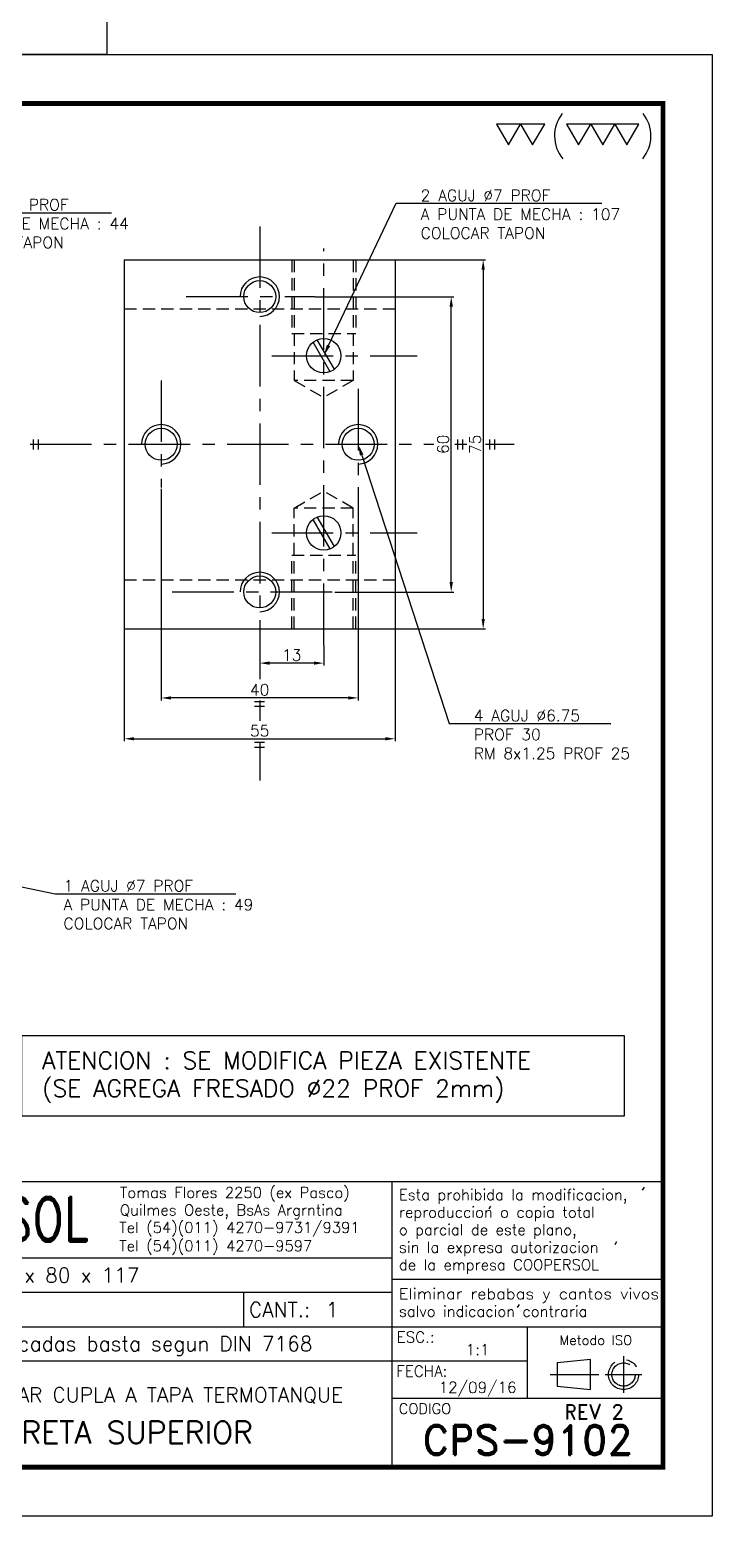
# Model space of a CAD drawing. Extents: x 0 to 3990, y 0 to 1744.
# Drawn here: x 2171.4 to 2310, y 0 to 302 of the extents above; entities that cross this region are included whole.
import ezdxf
from ezdxf import colors
from ezdxf.entities.mleader import LeaderData, LeaderLine
from ezdxf.enums import TextEntityAlignment as Align
from ezdxf.math import Vec2, Vec3

# ---------------------------------------------------------------- set-up
doc = ezdxf.new("R2010")
doc.units = 0
doc.header["$LTSCALE"] = 10
doc.header["$MEASUREMENT"] = 0
doc.linetypes.add('CENTER', pattern=[2, 1.25, -0.25, 0.25, -0.25])
doc.linetypes.add('HIDDEN', pattern=[0.375, 0.25, -0.125])
doc.layers.get('0').update_dxf_attribs({"linetype": 'CONTINUOUS'})
doc.layers.get('DEFPOINTS').update_dxf_attribs({"linetype": 'CONTINUOUS'})
for name, color, linetype in [('1', 1, 'CENTER'), ('CL', 1, 'CENTER'), ('CO', 3, 'CONTINUOUS'), ('FI', 1, 'CONTINUOUS'), ('OC', 1, 'HIDDEN')]:
    doc.layers.add(name, color=color, linetype=linetype)
doc.styles.add('ROMAND', font='ROMAND')
doc.styles.add('ROMANS', font='ROMANS.SHX')
doc.dimstyles.new('1', dxfattribs={"dimtxt": 2.3, "dimasz": 2, "dimexe": 0.5, "dimexo": 0.0625, "dimgap": 0.5, "dimtad": 1, "dimdec": 4, "dimdsep": 46, "dimtxsty": 'ROMANS', "dimcen": -2, "dimclrt": 7, "dimadec": 0, "dimazin": 0, "dimtfac": 0.869565, "dimtdec": 4, "dimtmove": 0, "dimatfit": 3, "dimfxl": 1, "dimtolj": 1, "dimarcsym": 0})

# ---------------------------------------------------------------- blocks, each defined once
blk = doc.blocks.new('A4G')
blk.add_line((0, 148.5), (9.75, 148.5))
blk.add_lwpolyline([(0, 297), (210, 297), (210, 0), (0, 0)], close=True)
at = {"const_width": 1}
blk.add_lwpolyline([(25, 287), (200, 287), (200, 10), (25, 10)], close=True, dxfattribs=at)
blk = doc.blocks.new('A3G')
blk.add_lwpolyline([(0, 297), (420, 297), (420, 0), (0, 0)], close=True)
at = {"const_width": 1}
blk.add_lwpolyline([(25, 287), (410, 287), (410, 10), (25, 10)], close=True, dxfattribs=at)
blk = doc.blocks.new('*D338')
at = {"layer": 'CO', "color": 0, "lineweight": -2}
for p, q in [((2229.37, 247.77), (2257.48, 247.77)), ((2256.98, 189.77), (2256.98, 245.77)), ((2233.31, 187.77), (2257.48, 187.77))]:
    blk.add_line(p, q, dxfattribs=at)
at = {"layer": 'CO', "color": 0}
for points in [[(2256.65, 245.77), (2257.32, 245.77), (2256.98, 247.77)], [(2256.65, 189.77), (2257.32, 189.77), (2256.98, 187.77)]]:
    blk.add_solid(points, dxfattribs=at)
at = {"layer": 'DEFPOINTS', "color": 0}
for p in [(2229.31, 247.77), (2256.98, 247.77), (2233.24, 187.77)]:
    blk.add_point(p, dxfattribs=at)
at = {"layer": 'CO', "color": 7, "insert": (2255.33, 217.77), "char_height": 2.3, "attachment_point": 5, "rotation": 90, "style": 'ROMANS'}
blk.add_mtext('\\A1;60', dxfattribs=at)
blk = doc.blocks.new('*D339')
at = {"layer": 'CO', "color": 0, "lineweight": -2}
for p, q in [((2245.64, 255.27), (2263.97, 255.27)), ((2263.47, 253.27), (2263.47, 182.27)), ((2245.64, 180.27), (2263.97, 180.27))]:
    blk.add_line(p, q, dxfattribs=at)
at = {"layer": 'CO', "color": 0}
for points in [[(2263.14, 253.27), (2263.8, 253.27), (2263.47, 255.27)], [(2263.14, 182.27), (2263.8, 182.27), (2263.47, 180.27)]]:
    blk.add_solid(points, dxfattribs=at)
at = {"layer": 'DEFPOINTS', "color": 0}
for p in [(2245.58, 255.27), (2245.58, 180.27), (2263.47, 180.27)]:
    blk.add_point(p, dxfattribs=at)
at = {"layer": 'CO', "color": 7, "insert": (2261.82, 217.77), "char_height": 2.3, "attachment_point": 5, "rotation": 90, "style": 'ROMANS'}
blk.add_mtext('\\A1;75', dxfattribs=at)
blk = doc.blocks.new('*D340')
at = {"layer": 'CO', "color": 0, "lineweight": -2}
for p, q in [((2198.08, 208.76), (2198.08, 165.75)), ((2238.08, 208.76), (2238.08, 165.75)), ((2236.08, 166.25), (2200.08, 166.25))]:
    blk.add_line(p, q, dxfattribs=at)
at = {"layer": 'CO', "color": 0}
for points in [[(2200.08, 166.58), (2200.08, 165.92), (2198.08, 166.25)], [(2236.08, 166.58), (2236.08, 165.92), (2238.08, 166.25)]]:
    blk.add_solid(points, dxfattribs=at)
at = {"layer": 'DEFPOINTS', "color": 0}
for p in [(2198.08, 208.82), (2238.08, 208.82), (2198.08, 166.25)]:
    blk.add_point(p, dxfattribs=at)
at = {"layer": 'CO', "color": 7, "insert": (2218.08, 167.9), "char_height": 2.3, "attachment_point": 5, "style": 'ROMANS'}
blk.add_mtext('\\A1;40', dxfattribs=at)
blk = doc.blocks.new('*D341')
at = {"layer": 'CO', "color": 0, "lineweight": -2}
for p, q in [((2190.58, 180.21), (2190.58, 157.45)), ((2245.58, 180.21), (2245.58, 157.45)), ((2192.58, 157.95), (2243.58, 157.95))]:
    blk.add_line(p, q, dxfattribs=at)
at = {"layer": 'CO', "color": 0}
for points in [[(2192.58, 158.29), (2192.58, 157.62), (2190.58, 157.95)], [(2243.58, 158.29), (2243.58, 157.62), (2245.58, 157.95)]]:
    blk.add_solid(points, dxfattribs=at)
at = {"layer": 'DEFPOINTS', "color": 0}
for p in [(2190.58, 180.27), (2245.58, 180.27), (2245.58, 157.95)]:
    blk.add_point(p, dxfattribs=at)
at = {"layer": 'CO', "color": 7, "insert": (2218.08, 159.6), "char_height": 2.3, "attachment_point": 5, "style": 'ROMANS'}
blk.add_mtext('\\A1;55', dxfattribs=at)
blk = doc.blocks.new('*D342')
at = {"layer": 'CO', "color": 0, "lineweight": -2}
for p, q in [((2218.08, 175.38), (2218.08, 172.82)), ((2231.08, 176.92), (2231.08, 172.82)), ((2229.08, 173.32), (2220.08, 173.32))]:
    blk.add_line(p, q, dxfattribs=at)
at = {"layer": 'CO', "color": 0}
for points in [[(2220.08, 173.66), (2220.08, 172.99), (2218.08, 173.32)], [(2229.08, 173.66), (2229.08, 172.99), (2231.08, 173.32)]]:
    blk.add_solid(points, dxfattribs=at)
at = {"layer": 'DEFPOINTS', "color": 0}
for p in [(2218.08, 175.45), (2231.08, 176.98), (2218.08, 173.32)]:
    blk.add_point(p, dxfattribs=at)
at = {"layer": 'CO', "color": 7, "insert": (2224.58, 174.97), "char_height": 2.3, "attachment_point": 5, "style": 'ROMANS'}
blk.add_mtext('\\A1;13', dxfattribs=at)
blk = doc.blocks.new('COOPERSOLROT-02')
for p, q in [((0, 58), (175, 58)), ((0, 0), (0, 58)), ((5, 0), (5, 58)), ((120, 0), (120, 58)), ((175, 0), (175, 58)), ((5, 42.5), (120, 42.5)), ((120, 38.19), (175, 38.19)), ((5, 35.5), (120, 35.5)), ((89.89, 28.5), (89.89, 35.5)), ((5, 28.5), (175, 28.5)), ((147.5, 14), (147.5, 28.5)), ((147.5, 21.5), (5, 21.5)), ((120, 14), (175, 14)), ((0, 0), (175, 0))]:
    blk.add_line(p, q)
at = {"color": 1, "linetype": 'CENTER'}
blk.add_line((166.98, 22.51), (166.98, 15.06), dxfattribs=at)
for points in [[(152.09, 18.79), (161.93, 18.79)], [(163.26, 18.79), (170.71, 18.79)]]:
    blk.add_lwpolyline(points, dxfattribs=at)
at = {"layer": '1'}
for points in [[(170.85, 56.26), (171.21, 56.85)], [(139.66, 52.43), (140.02, 53.02)], [(165.28, 45.22), (165.64, 45.81)], [(145.46, 32.42), (145.82, 33.01)]]:
    blk.add_lwpolyline(points, dxfattribs=at)
blk.add_lwpolyline([(160.25, 18.79), (160.25, 21.83), (153.47, 21.16), (153.47, 16.41), (160.25, 15.74)], close=True, dxfattribs=at)
for radius in [3.05, 2.37]:
    blk.add_circle((166.98, 18.79), radius, dxfattribs=at)
at = {"style": 'ROMANS', "width": 0.996387}
blk.add_text('*SOLO MODIFICAR EN CAD*', height=2.7, rotation=90, dxfattribs=at).set_placement((3.77, 1.09), (3.77, 56.81), align=Align.FIT)
at = {"style": 'ROMAND', "width": 0.75}
blk.add_text('COOPERSOL', height=9, dxfattribs=at).set_placement((5.26, 45.85))
at = {"style": 'ROMANS'}
for s, p in [('MAT.:', (7.32, 37.47)), ('TRAT.:', (6.5, 30.47)), ('CANT.:', (90.89, 30.47)), ('Tolerancias no indicadas basta segun DIN 7168', (5.7, 23.56))]:
    blk.add_text(s, height=3, dxfattribs=at).set_placement(p)
for tag, height, style, p in [('CONJUNTO', 2.3, 'ROMANS', (62.5, 17.5)), ('SUBCONJUNTO', 3, 'ROMANS', (62.5, 11.5)), ('DENOMINACION', 4.5, 'ROMANS', (62.5, 4.75)), ('COD-PLA', 6, 'ROMAND', (147.5, 5.5))]:
    blk.add_attdef(tag, text='', height=height, dxfattribs=dict(style=style)).set_placement(p, align=Align.MIDDLE)
at = {"layer": '1', "style": 'ROMANS'}
for s, height, p in [('Tomas Flores 2250 (ex Pasco)', 2.2, (64.69, 54.68)), ('Esta prohibida la modificacion,', 2.2, (121.36, 54.23)), ('Quilmes Oeste, BsAs Argrntina', 2.2, (64.69, 51.12)), ('reproduccion o copia total', 2.2, (121.36, 50.67)), ('Tel (54)(011) 4270-9731/9391', 2.2, (64.55, 47.56)), ('o parcial de este plano,', 2.2, (121.36, 47.11)), ('Tel (54)(011) 4270-9597', 2.2, (64.55, 43.83)), ('sin la expresa autorizacion ', 2.2, (121.36, 43.55)), ('de la empresa COOPERSOL', 2.2, (121.36, 39.99)), ('salvo indicacion contraria', 2.2, (121.36, 30.54)), ('ESC.:', 2.25, (120.89, 25.29)), ('FECHA:', 2.25, (120.81, 18.36)), ('CODIGO', 2.16, (121.33, 10.78))]:
    blk.add_text(s, height=height, dxfattribs=at).set_placement(p)
at = {"layer": '1', "style": 'ROMANS', "width": 0.96139}
blk.add_text('Eliminar rebabas y cantos vivos', height=2.2, dxfattribs=at).set_placement((121.34, 34.1), (174.21, 34.1), align=Align.FIT)
at = {"layer": '1', "style": 'ROMANS'}
blk.add_text('Metodo ISO', height=1.948, dxfattribs=at).set_placement((161.34, 25.77), align=Align.MIDDLE)
for tag, p in [('MAT', (22.51, 37.47)), ('TRAT', (22.51, 30.47)), ('CANT', (106.49, 30.47))]:
    blk.add_attdef(tag, p, '', height=3, dxfattribs=at)
for tag, p in [('ESC', (137.33, 22.73)), ('FECHA', (137.33, 15.06))]:
    blk.add_attdef(tag, text='', height=2.25, dxfattribs=at).set_placement(p, align=Align.CENTER)

msp = doc.modelspace()

# ---------------------------------------------------------------- linework, layer by layer
for p, q in [((2190.58188, 255.27395), (2190.58188, 180.27395)), ((2190.58188, 255.27395), (2245.58188, 255.27395)), ((2245.58188, 255.27395), (2245.58188, 180.27395)), ((2233.24695, 233.02395), (2229.78284, 239.02395)), ((2232.38092, 232.52395), (2228.91682, 238.52395)), ((2232.38092, 196.52395), (2228.91682, 202.52395)), ((2233.24695, 197.02395), (2229.78284, 203.02395)), ((2190.58188, 180.27395), (2245.58188, 180.27395))]:
    msp.add_line(p, q)
for centre, radius in [((2218.08188, 247.77395), 3.25), ((2231.08188, 235.77395), 3.5), ((2198.08188, 217.77395), 3.25), ((2238.08188, 217.77395), 3.25), ((2231.08188, 199.77395), 3.5), ((2218.08188, 187.77395), 3.25)]:
    msp.add_circle(centre, radius)
at = {"layer": 'CL'}
for p, q in [((2218.08188, 262.0311), (2218.08188, 170.05291)), ((2231.08188, 176.98246), (2231.08188, 257.54565)), ((2203.16918, 247.77395), (2229.30522, 247.77395)), ((2220.51118, 235.77395), (2250.02979, 235.77395)), ((2198.08188, 230.77159), (2198.08188, 209.01483)), ((2238.08188, 229.03875), (2238.08188, 208.82229)), ((2171.43952, 217.77395), (2253.43795, 217.77395)), ((2257.69109, 217.77395), (2260.13041, 217.77395)), ((2263.94573, 217.77395), (2269.76254, 217.77395)), ((2220.51118, 199.77395), (2250.02979, 199.77395)), ((2200.30496, 187.77395), (2233.24352, 187.77395)), ((2218.08188, 165.73722), (2218.08188, 161.57847)), ((2218.08188, 157.18431), (2218.08188, 149.49454))]:
    msp.add_line(p, q, dxfattribs=at)
at = {"layer": 'CO'}
for p, q in [((2172.08485, 218.74586), (2172.08485, 216.74574)), ((2173.08485, 218.74586), (2173.08485, 216.74574)), ((2258.26309, 218.74586), (2258.26309, 216.74574)), ((2259.26309, 218.74586), (2259.26309, 216.74574)), ((2264.74812, 218.74586), (2264.74812, 216.74574)), ((2265.74812, 218.74586), (2265.74812, 216.74574)), ((2219.05379, 165.47758), (2217.05367, 165.47758)), ((2219.05379, 164.47758), (2217.05367, 164.47758)), ((2219.05379, 157.18095), (2217.05367, 157.18095)), ((2219.05379, 156.18095), (2217.05367, 156.18095))]:
    msp.add_line(p, q, dxfattribs=at)
for points in [[(2268.63334, 278.60654), (2271.07749, 282.83994), (2266.18919, 282.83994)], [(2273.52164, 278.60654), (2275.9658, 282.83994), (2271.07749, 282.83994)], [(2282.86082, 278.60654), (2285.30497, 282.83994), (2280.41666, 282.83994)], [(2287.74912, 278.60654), (2290.19327, 282.83994), (2285.30497, 282.83994)], [(2292.63743, 278.60654), (2295.08158, 282.83994), (2290.19327, 282.83994)], [(2169.78266, 97.69353), (2292.08288, 97.69353), (2292.08288, 81.25322), (2169.78266, 81.25322)]]:
    msp.add_lwpolyline(points, close=True, dxfattribs=at)
for centre, start, end in [((2285.31875, 280.43505), 141.7687645, 219.2464834), ((2290.1795, 280.43505), 320.7535166, 38.2312355)]:
    msp.add_arc(centre, 7.35713, start, end, dxfattribs=at)
at = {"layer": 'FI'}
for centre in [(2218.08188, 247.77395), (2198.08188, 217.77395), (2238.08188, 217.77395), (2218.08188, 187.77395)]:
    msp.add_arc(centre, 4, 270, 180, dxfattribs=at)
at = {"layer": 'OC'}
for p, q in [((2224.58188, 255.27395), (2224.58188, 240.27395)), ((2225.08188, 255.27395), (2225.08188, 230.73806)), ((2237.08188, 255.27395), (2237.08188, 230.73806)), ((2237.58188, 255.27395), (2237.58188, 240.27395)), ((2190.58188, 245.27395), (2245.58188, 245.27395)), ((2224.58188, 240.27395), (2237.58188, 240.27395)), ((2225.08188, 230.73806), (2231.08188, 227.27395)), ((2237.08188, 230.73806), (2225.08188, 230.73806)), ((2237.08188, 230.73806), (2231.08188, 227.27395)), ((2225.08188, 204.80985), (2231.08188, 208.27395)), ((2237.08188, 204.80985), (2231.08188, 208.27395)), ((2225.08188, 180.27395), (2225.08188, 204.80985)), ((2237.08188, 204.80985), (2225.08188, 204.80985)), ((2237.08188, 180.27395), (2237.08188, 204.80985)), ((2224.58188, 195.27395), (2237.58188, 195.27395)), ((2224.58188, 180.27395), (2224.58188, 195.27395)), ((2237.58188, 180.27395), (2237.58188, 195.27395)), ((2190.58188, 190.27395), (2245.58188, 190.27395))]:
    msp.add_line(p, q, dxfattribs=at)

# ---------------------------------------------------------------- block references
for name, p in [('A4G', (1977, 297)), ('A3G', (1890, 0))]:
    msp.add_blockref(name, p)
ref = msp.add_blockref('COOPERSOLROT-02', (2125, 10))
ref.add_attrib('COD-PLA', 'CPS-9102', dxfattribs={"height": 6, "style": 'ROMAND'}).set_placement((2272.5, 15.5), align=Align.MIDDLE)
ref.add_attrib('FECHA', '12/09/16', dxfattribs={"layer": '1', "height": 2.25, "style": 'ROMANS'}).set_placement((2262.33468, 25.061), align=Align.CENTER)
ref.add_attrib('MAT', 'CU-EL 60 x 80 x 117', (2147.50529, 47.46815), dxfattribs={"layer": '1', "height": 3, "style": 'ROMANS'})
ref.add_attrib('ESC', '1:1', dxfattribs={"layer": '1', "height": 2.25, "style": 'ROMANS'}).set_placement((2262.33468, 32.72855), align=Align.CENTER)
ref.add_attrib('CANT', '1', (2231.49059, 40.46815), dxfattribs={"layer": '1', "height": 3, "style": 'ROMANS'})
ref.add_attrib('DENOMINACION', 'TORRETA SUPERIOR', dxfattribs={"height": 4.5, "style": 'ROMANS'}).set_placement((2187.5, 17.03781), align=Align.MIDDLE)
ref.add_attrib('SUBCONJUNTO', 'DISP P/ SOLDAR CUPLA A TAPA TERMOTANQUE', dxfattribs={"height": 3, "style": 'ROMANS'}).set_placement((2187.5, 24.47785), align=Align.MIDDLE)

# ---------------------------------------------------------------- texts
at = {"style": 'ROMAND'}
msp.add_text('REV 2', height=2.975, dxfattribs=at).set_placement((2279.93184, 19.73351))
at = {"layer": 'CO', "style": 'ROMANS'}
for s, p in [('ATENCION : SE MODIFICA PIEZA EXISTENTE', (2173.90723, 90.85319)), ('(SE AGREGA FRESADO %%C22 PROF 2mm)', (2173.90723, 85.18652))]:
    msp.add_text(s, height=3.5, dxfattribs=at).set_placement(p)

# ---------------------------------------------------------------- dimensions: what is measured, and where the dimension line sits
at = {"layer": 'CO'}
for base, p1, p2, picture, middle in [((2263.46873, 180.27395), (2245.58188, 255.27395), (2245.58188, 180.27395), '*D339', (2261.81873, 217.77395)), ((2256.98371, 247.77395), (2233.24352, 187.77395), (2229.30522, 247.77395), '*D338', (2255.33371, 217.77395))]:
    dim = msp.add_linear_dim(base=base, p1=p1, p2=p2, angle=90, dimstyle='1', dxfattribs=at)
    dim.commit()
    dim.dimension.update_dxf_attribs({"geometry": picture, "text_midpoint": middle})
for base, p1, p2, picture, middle in [((2198.08188, 166.25158), (2238.08188, 208.82229), (2198.08188, 208.82229), '*D340', (2218.08188, 167.90158)), ((2245.58188, 157.95495), (2190.58188, 180.27395), (2245.58188, 180.27395), '*D341', (2218.08188, 159.60495)), ((2218.08188, 173.32188), (2231.08188, 176.98246), (2218.08188, 175.44567), '*D342', (2224.58188, 174.97188))]:
    dim = msp.add_linear_dim(base=base, p1=p1, p2=p2, dimstyle='1', dxfattribs=at)
    dim.commit()
    dim.dimension.update_dxf_attribs({"geometry": picture, "text_midpoint": middle})

# ---------------------------------------------------------------- leaders
ml = msp.add_multileader_mtext('Standard', dxfattribs=at)
ml.set_content('2 AGUJ %%C7 PROF\\PA PUNTA DE MECHA : 107\\PCOLOCAR TAPON', color=7, style='ROMANS')
ml.set_leader_properties(color=256, linetype='ByLayer', lineweight=-1)
ml.build(insert=Vec2(0, 0))
ml.multileader.update_dxf_attribs({"text_left_attachment_type": 6, "text_right_attachment_type": 5, "dogleg_length": 4, "arrow_head_size": 2.3})
ctx = ml.context
ctx.base_point, ctx.char_height, ctx.arrow_head_size, ctx.landing_gap_size, ctx.plane_origin = Vec3(2249.78309, 266.73977), 2.3, 2.3, 1, Vec3(2235.18371, 237.68746)
ctx.left_attachment, ctx.right_attachment = 6, 5
notes = []
notes.append((ctx, [(0, (1, 1, 0), (2245.78309, 266.73977), (1, 0), 4, [(0, [(2231.08188, 235.77395)], 0, [])])]))
ctx.mtext.insert, ctx.mtext.flow_direction = Vec3(2250.78309, 269.49977), 5
ml = msp.add_multileader_mtext('Standard', dxfattribs=at)
ml.set_content('2 AGUJ %%C7 PROF\\PA PUNTA DE MECHA : 44\\PCOLOCAR TAPON', color=7, style='ROMANS')
ml.set_leader_properties(color=256, linetype='ByLayer', lineweight=-1)
ml.build(insert=Vec2(0, 0))
ml.multileader.update_dxf_attribs({"text_left_attachment_type": 6, "text_right_attachment_type": 5, "dogleg_length": 4, "arrow_head_size": 2.3})
ctx = ml.context
ctx.base_point, ctx.char_height, ctx.arrow_head_size, ctx.landing_gap_size, ctx.plane_origin = Vec3(2151.94732, 264.82627), 2.3, 2.3, 1, Vec3(2137.34794, 235.77395)
ctx.left_attachment, ctx.right_attachment = 6, 5
notes.append((ctx, [(0, (1, 1, 0), (2147.94732, 264.82627), (1, 0), 4, [(0, [(2137.34794, 235.77395)], 0, [])])]))
ctx.mtext.insert, ctx.mtext.flow_direction = Vec3(2152.94732, 267.58627), 5
ml = msp.add_multileader_mtext('Standard', dxfattribs=at)
ml.set_content('4 AGUJ %%C6.75\\PPROF 30\\PRM 8x1.25 PROF 25', color=7, style='ROMANS')
ml.set_leader_properties(color=256, linetype='ByLayer', lineweight=-1)
ml.build(insert=Vec2(0, 0))
ml.multileader.update_dxf_attribs({"text_left_attachment_type": 6, "text_right_attachment_type": 5, "dogleg_length": 4, "arrow_head_size": 2.3})
ctx = ml.context
ctx.base_point, ctx.char_height, ctx.arrow_head_size, ctx.landing_gap_size, ctx.plane_origin = Vec3(2260.56504, 161.05036), 2.3, 2.3, 1, Vec3(2238.08188, 217.77395)
ctx.left_attachment, ctx.right_attachment = 6, 5
notes.append((ctx, [(0, (1, 1, 0), (2256.56504, 161.05036), (1, 0), 4, [(0, [(2238.08188, 217.77395)], 0, [])])]))
ctx.mtext.insert, ctx.mtext.flow_direction = Vec3(2261.56504, 163.81036), 5
ml = msp.add_multileader_mtext('Standard', dxfattribs=at)
ml.set_content('1 AGUJ %%C7 PROF\\PA PUNTA DE MECHA : 49\\PCOLOCAR TAPON', color=7, style='ROMANS')
ml.set_leader_properties(color=256, linetype='ByLayer', lineweight=-1)
ml.build(insert=Vec2(0, 0))
ml.multileader.update_dxf_attribs({"text_left_attachment_type": 6, "text_right_attachment_type": 5, "dogleg_length": 4, "arrow_head_size": 2.3})
ctx = ml.context
ctx.base_point, ctx.char_height, ctx.arrow_head_size, ctx.landing_gap_size, ctx.plane_origin = Vec3(2177.23764, 126.47427), 2.3, 2.3, 1, Vec3(2164.83414, 105.37295)
ctx.left_attachment, ctx.right_attachment = 6, 5
notes.append((ctx, [(0, (1, 1, 0), (2176.53146, 126.47427), (1, 0), 0.70617, [(0, [(2137.34794, 134.45719)], 0, [])])]))
ctx.mtext.insert, ctx.mtext.flow_direction = Vec3(2178.23764, 129.23427), 5
for ctx, leaders in notes:
    for number, flags, end, landing, length, lines in leaders:
        leader = LeaderData()
        leader.index, (leader.has_last_leader_line, leader.has_dogleg_vector, leader.attachment_direction) = number, flags
        leader.last_leader_point, leader.dogleg_vector, leader.dogleg_length = Vec3(end), Vec3(landing), length
        for number, points, colour, breaks in lines:
            line = LeaderLine()
            line.index, line.vertices, line.color, line.breaks = number, Vec3.list(points), colors.encode_raw_color(colour), breaks
            leader.lines.append(line)
        ctx.leaders.append(leader)

doc.saveas('drawing.dxf')
